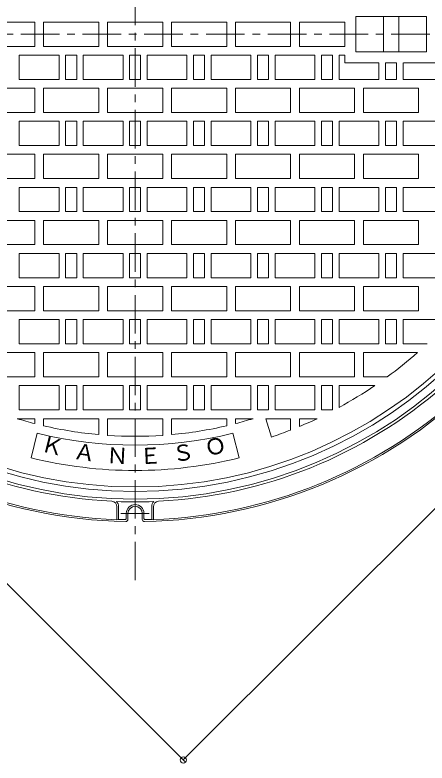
# Model space of a CAD drawing. Units: millimetres, scale not verified. Extents: x -1027 to 1330, y -945 to 927.
# Drawn here: x -623 to -249, y -231 to 449 of the extents above; entities that cross this region are included whole.
import ezdxf
from ezdxf.enums import TextEntityAlignment as Align

# ---------------------------------------------------------------- set-up
doc = ezdxf.new("R2010")
doc.units = ezdxf.units.MM
doc.header["$LTSCALE"] = 7
doc.header["$PDMODE"] = 32
doc.header["$PDSIZE"] = 5.6
doc.linetypes.add('CHAIN1', pattern=[8, 5, -1, 1, -1])
for name, color, linetype, lineweight in [('0-1_躯体', 2, 'Continuous', 9), ('0-2_仕上', 3, 'Continuous', 9), ('0-4_その他', 7, 'Continuous', 9)]:
    doc.layers.add(name, color=color, linetype=linetype, lineweight=lineweight)
doc.layers.add('0-F', color=7, linetype='Continuous')
doc.styles.add('ＭＳ ゴシック', font='')
doc.styles.get('ＭＳ ゴシック').set_extended_font_data('MS Gothic')

msp = doc.modelspace()

# ---------------------------------------------------------------- linework, layer by layer
at = {"layer": '0-1_躯体'}
for p, q in [((-530.305, -9.613), (-530.305, 2.117)), ((-528.805, -9.382), (-528.805, 2.151)), ((-498.805, -9.382), (-498.805, 2.151)), ((-497.305, -9.613), (-497.305, 2.117)), ((-521.805, -8.545), (-521.805, -3.887)), ((-520.305, -9.34), (-520.305, -3.922)), ((-507.305, -9.34), (-507.305, -3.922)), ((-505.805, -8.545), (-505.805, -3.887)), ((-530.305, -9.613), (-528.805, -9.382)), ((-498.805, -9.382), (-497.305, -9.613))]:
    msp.add_line(p, q, dxfattribs=at)
at = {"layer": '0-1_躯体', "linetype": 'CHAIN1'}
for p, q in [((-500.979, -3.922), (-526.631, -3.922)), ((-501.055, -3.922), (-526.555, -3.922))]:
    msp.add_line(p, q, dxfattribs=at)
at = {"layer": '0-1_躯体'}
for radius in [422, 415]:
    msp.add_circle((-513.805, 431.078), radius, dxfattribs=at)
for centre, radius, start, end in [((-513.805, 431.078), 442.5, 226.16937, 268.89433), ((-513.805, 431.078), 424.5, 228.80473, 267.1346), ((-513.805, 431.078), 442.5, 271.10565, 313.83061), ((-513.805, 431.078), 424.5, 272.86932, 311.19528), ((-513.805, 431.078), 441, 228.05463, 267.85577), ((-513.805, 431.078), 441, 272.14422, 311.94539), ((-535.305, 2.117), 5, 0, 87.13072), ((-535.305, 2.151), 6.5, 0, 46.34116), ((-513.805, 431.113), 424.6, 267.70367, 272.29623), ((-492.305, 2.151), 6.5, 133.6628, 180), ((-492.305, 2.117), 5, 92.86928, 180), ((-513.805, -3.887), 8, 0, 180), ((-513.805, -3.922), 6.5, 0, 180), ((-513.805, 431.113), 440.75, 268.04968, 268.8273), ((-522.805, -8.545), 1, 268.8273, 0), ((-522.305, -9.34), 2, 268.89313, 0), ((-505.305, -9.34), 2, 180, 271.10439), ((-504.805, -8.545), 1, 180, 271.1727), ((-513.805, 431.113), 440.75, 271.1727, 271.95032)]:
    msp.add_arc(centre, radius, start, end, dxfattribs=at)
at = {"layer": '0-2_仕上', "linetype": 'CHAIN1'}
for p, q in [((-513.805, -64.646), (-513.805, 926.802)), ((-1009.529, 431.078), (-18.081, 431.078))]:
    msp.add_line(p, q, dxfattribs=at)
at = {"layer": '0-2_仕上'}
for p, q in [((-604.805, 442.078), (-654.805, 442.078)), ((-546.805, 442.078), (-596.804, 442.078)), ((-596.804, 420.078), (-596.804, 442.078)), ((-546.805, 442.078), (-546.805, 420.078)), ((-538.805, 442.078), (-538.805, 420.078)), ((-538.805, 442.078), (-488.805, 442.078)), ((-488.805, 442.078), (-488.805, 420.078)), ((-480.805, 442.078), (-480.805, 420.078)), ((-480.805, 442.078), (-430.805, 442.078)), ((-430.805, 420.078), (-430.805, 442.078)), ((-422.805, 442.078), (-372.805, 442.078)), ((-372.805, 420.078), (-372.805, 442.078)), ((-364.805, 442.078), (-323.805, 442.078)), ((-364.805, 442.078), (-364.805, 420.078)), ((-323.574, 420.078), (-323.574, 442.078)), ((-313.573, 447.078), (-249.574, 447.078)), ((-313.573, 447.078), (-313.573, 415.078)), ((-288.574, 447.078), (-288.574, 415.078)), ((-274.573, 415.078), (-274.573, 447.078)), ((-249.574, 415.078), (-249.574, 447.078)), ((-546.805, 420.078), (-596.804, 420.078)), ((-538.805, 420.078), (-488.805, 420.078)), ((-480.805, 420.078), (-430.805, 420.078)), ((-364.805, 420.078), (-323.805, 420.078)), ((-313.573, 415.078), (-249.574, 415.078)), ((-582.805, 412.078), (-582.805, 390.078)), ((-566.805, 412.078), (-566.805, 390.078)), ((-560.805, 412.078), (-560.805, 390.078)), ((-524.804, 412.078), (-560.805, 412.078)), ((-518.805, 412.078), (-518.805, 390.078)), ((-518.805, 412.078), (-508.805, 412.078)), ((-508.805, 412.078), (-508.805, 390.078)), ((-502.805, 412.078), (-466.805, 412.078)), ((-466.805, 412.078), (-466.805, 390.078)), ((-460.805, 412.078), (-460.805, 390.078)), ((-444.805, 412.078), (-444.805, 390.078)), ((-402.805, 390.078), (-402.805, 412.078)), ((-402.805, 412.078), (-392.805, 412.078)), ((-386.805, 390.078), (-386.805, 412.078)), ((-386.805, 412.078), (-350.805, 412.078)), ((-344.805, 390.078), (-344.805, 412.078)), ((-344.805, 412.078), (-334.805, 412.078)), ((-328.805, 390.078), (-328.805, 412.078)), ((-328.805, 412.078), (-323.574, 412.078)), ((-323.574, 405.078), (-323.574, 412.078)), ((-323.574, 405.078), (-292.805, 405.078)), ((-292.805, 390.078), (-292.805, 405.078)), ((-286.805, 405.078), (-276.805, 405.078)), ((-286.805, 390.078), (-286.805, 405.078)), ((-276.805, 390.078), (-276.805, 405.078)), ((-270.805, 390.078), (-270.805, 405.078)), ((-270.573, 405.078), (-239.574, 405.078)), ((-582.805, 390.078), (-618.804, 390.078)), ((-566.805, 390.078), (-576.804, 390.078)), ((-518.805, 390.078), (-508.805, 390.078)), ((-460.805, 390.078), (-450.805, 390.078)), ((-444.805, 390.078), (-408.805, 390.078)), ((-328.805, 390.078), (-292.805, 390.078)), ((-286.805, 390.078), (-276.805, 390.078)), ((-604.805, 382.078), (-654.805, 382.078)), ((-604.805, 382.078), (-604.805, 360.078)), ((-596.804, 382.078), (-596.804, 360.078)), ((-546.805, 382.078), (-596.804, 382.078)), ((-546.805, 360.078), (-546.805, 382.078)), ((-538.805, 360.078), (-538.805, 382.078)), ((-538.805, 382.078), (-488.805, 382.078)), ((-488.805, 360.078), (-488.805, 382.078)), ((-480.805, 360.078), (-480.805, 382.078)), ((-480.805, 382.078), (-430.805, 382.078)), ((-430.805, 382.078), (-430.805, 360.078)), ((-422.805, 382.078), (-372.805, 382.078)), ((-422.805, 360.078), (-422.805, 382.078)), ((-372.805, 360.078), (-372.805, 382.078)), ((-314.805, 360.078), (-314.805, 382.078)), ((-256.805, 360.078), (-256.805, 382.078)), ((-604.805, 360.078), (-654.805, 360.078)), ((-546.805, 360.078), (-596.804, 360.078)), ((-538.805, 360.078), (-488.805, 360.078)), ((-480.805, 360.078), (-430.805, 360.078)), ((-422.805, 360.078), (-372.805, 360.078)), ((-364.805, 360.078), (-314.805, 360.078)), ((-306.805, 360.078), (-256.805, 360.078)), ((-582.805, 352.078), (-618.804, 352.078)), ((-582.805, 330.078), (-582.805, 352.078)), ((-566.805, 352.078), (-576.804, 352.078)), ((-566.805, 330.078), (-566.805, 352.078)), ((-560.805, 330.078), (-560.805, 352.078)), ((-518.805, 330.078), (-518.805, 352.078)), ((-518.805, 352.078), (-508.805, 352.078)), ((-508.805, 330.078), (-508.805, 352.078)), ((-466.805, 330.078), (-466.805, 352.078)), ((-460.805, 330.078), (-460.805, 352.078)), ((-460.805, 352.078), (-450.805, 352.078)), ((-444.805, 330.078), (-444.805, 352.078)), ((-444.805, 352.078), (-408.805, 352.078)), ((-402.805, 330.078), (-402.805, 352.078)), ((-402.805, 352.078), (-392.805, 352.078)), ((-386.805, 352.078), (-350.805, 352.078)), ((-386.805, 330.078), (-386.805, 352.078)), ((-344.805, 330.078), (-344.805, 352.078)), ((-344.805, 352.078), (-334.805, 352.078)), ((-328.805, 330.078), (-328.805, 352.078)), ((-328.805, 352.078), (-292.805, 352.078)), ((-286.805, 330.078), (-286.805, 352.078)), ((-286.805, 352.078), (-276.805, 352.078)), ((-270.805, 330.078), (-270.805, 352.078)), ((-270.805, 352.078), (-234.805, 352.078)), ((-524.804, 330.078), (-560.805, 330.078)), ((-518.805, 330.078), (-508.805, 330.078)), ((-502.805, 330.078), (-466.805, 330.078)), ((-596.804, 322.078), (-596.804, 300.078)), ((-546.805, 322.078), (-596.804, 322.078)), ((-546.805, 300.078), (-546.805, 322.078)), ((-538.805, 300.078), (-538.805, 322.078)), ((-538.805, 322.078), (-488.805, 322.078)), ((-488.805, 300.078), (-488.805, 322.078)), ((-480.805, 300.078), (-480.805, 322.078)), ((-480.805, 322.078), (-430.805, 322.078)), ((-430.805, 322.078), (-430.805, 300.078)), ((-372.805, 300.078), (-372.805, 322.078)), ((-314.805, 300.078), (-314.805, 322.078)), ((-256.805, 300.078), (-256.805, 322.078)), ((-604.805, 300.078), (-654.805, 300.078)), ((-546.805, 300.078), (-596.804, 300.078)), ((-538.805, 300.078), (-488.805, 300.078)), ((-480.805, 300.078), (-430.805, 300.078)), ((-422.805, 300.078), (-372.805, 300.078)), ((-364.805, 300.078), (-314.805, 300.078)), ((-306.805, 300.078), (-256.805, 300.078)), ((-582.805, 292.078), (-618.804, 292.078)), ((-582.805, 270.078), (-582.805, 292.078)), ((-566.805, 292.078), (-576.804, 292.078)), ((-566.805, 270.078), (-566.805, 292.078)), ((-560.805, 270.078), (-560.805, 292.078)), ((-518.805, 270.078), (-518.805, 292.078)), ((-518.805, 292.078), (-508.805, 292.078)), ((-508.805, 270.078), (-508.805, 292.078)), ((-466.805, 270.078), (-466.805, 292.078)), ((-460.805, 270.078), (-460.805, 292.078)), ((-460.805, 292.078), (-450.805, 292.078)), ((-444.805, 270.078), (-444.805, 292.078)), ((-444.805, 292.078), (-408.805, 292.078)), ((-402.805, 270.078), (-402.805, 292.078)), ((-402.805, 292.078), (-392.805, 292.078)), ((-386.805, 292.078), (-350.805, 292.078)), ((-386.805, 270.078), (-386.805, 292.078)), ((-344.805, 270.078), (-344.805, 292.078)), ((-344.805, 292.078), (-334.805, 292.078)), ((-328.805, 270.078), (-328.805, 292.078)), ((-328.805, 292.078), (-292.805, 292.078)), ((-286.805, 270.078), (-286.805, 292.078)), ((-286.805, 292.078), (-276.805, 292.078)), ((-270.805, 270.078), (-270.805, 292.078)), ((-270.805, 292.078), (-234.805, 292.078)), ((-524.804, 270.078), (-560.805, 270.078)), ((-518.805, 270.078), (-508.805, 270.078)), ((-502.805, 270.078), (-466.805, 270.078)), ((-596.804, 262.078), (-596.804, 240.078)), ((-546.805, 262.078), (-596.804, 262.078)), ((-546.805, 240.078), (-546.805, 262.078)), ((-538.805, 240.078), (-538.805, 262.078)), ((-538.805, 262.078), (-488.805, 262.078)), ((-488.805, 240.078), (-488.805, 262.078)), ((-480.805, 240.078), (-480.805, 262.078)), ((-480.805, 262.078), (-430.805, 262.078)), ((-430.805, 262.078), (-430.805, 240.078)), ((-372.805, 240.078), (-372.805, 262.078)), ((-314.805, 240.078), (-314.805, 262.078)), ((-256.805, 240.078), (-256.805, 262.078)), ((-604.805, 240.078), (-654.805, 240.078)), ((-546.805, 240.078), (-596.804, 240.078)), ((-538.805, 240.078), (-488.805, 240.078)), ((-480.805, 240.078), (-430.805, 240.078)), ((-422.805, 240.078), (-372.805, 240.078)), ((-364.805, 240.078), (-314.805, 240.078)), ((-306.805, 240.078), (-256.805, 240.078)), ((-582.805, 232.078), (-618.804, 232.078)), ((-582.805, 210.078), (-582.805, 232.078)), ((-566.805, 232.078), (-576.804, 232.078)), ((-566.805, 210.078), (-566.805, 232.078)), ((-560.805, 210.078), (-560.805, 232.078)), ((-518.805, 210.078), (-518.805, 232.078)), ((-518.805, 232.078), (-508.805, 232.078)), ((-508.805, 210.078), (-508.805, 232.078)), ((-466.805, 210.078), (-466.805, 232.078)), ((-460.805, 210.078), (-460.805, 232.078)), ((-460.805, 232.078), (-450.805, 232.078)), ((-444.805, 210.078), (-444.805, 232.078)), ((-444.805, 232.078), (-408.805, 232.078)), ((-402.805, 210.078), (-402.805, 232.078)), ((-402.805, 232.078), (-392.805, 232.078)), ((-386.805, 210.078), (-386.805, 232.078)), ((-386.805, 232.078), (-350.805, 232.078)), ((-344.805, 210.078), (-344.805, 232.078)), ((-344.805, 232.078), (-334.805, 232.078)), ((-328.805, 210.078), (-328.805, 232.078)), ((-328.805, 232.078), (-292.805, 232.078)), ((-286.805, 210.078), (-286.805, 232.078)), ((-286.805, 232.078), (-276.805, 232.078)), ((-270.805, 210.078), (-270.805, 232.078)), ((-270.805, 232.078), (-234.805, 232.078)), ((-524.804, 210.078), (-560.805, 210.078)), ((-518.805, 210.078), (-508.805, 210.078)), ((-502.805, 210.078), (-466.805, 210.078)), ((-596.804, 202.078), (-596.804, 180.078)), ((-546.805, 202.078), (-596.804, 202.078)), ((-546.805, 180.078), (-546.805, 202.078)), ((-538.805, 180.078), (-538.805, 202.078)), ((-538.805, 202.078), (-488.805, 202.078)), ((-488.805, 180.078), (-488.805, 202.078)), ((-480.805, 180.078), (-480.805, 202.078)), ((-480.805, 202.078), (-430.805, 202.078)), ((-430.805, 202.078), (-430.805, 180.078)), ((-372.805, 180.078), (-372.805, 202.078)), ((-314.805, 180.078), (-314.805, 202.078)), ((-256.805, 180.078), (-256.805, 202.078)), ((-604.805, 180.078), (-654.805, 180.078)), ((-546.805, 180.078), (-596.804, 180.078)), ((-538.805, 180.078), (-488.805, 180.078)), ((-480.805, 180.078), (-430.805, 180.078)), ((-422.805, 180.078), (-372.805, 180.078)), ((-364.805, 180.078), (-314.805, 180.078)), ((-306.805, 180.078), (-256.805, 180.078)), ((-582.805, 172.079), (-618.804, 172.079)), ((-582.805, 150.078), (-582.805, 172.079)), ((-566.805, 172.079), (-576.804, 172.079)), ((-566.805, 150.078), (-566.805, 172.079)), ((-560.805, 150.078), (-560.805, 172.079)), ((-518.805, 150.078), (-518.805, 172.079)), ((-518.805, 172.079), (-508.805, 172.079)), ((-508.805, 150.078), (-508.805, 172.079)), ((-466.805, 150.078), (-466.805, 172.079)), ((-460.805, 150.078), (-460.805, 172.079)), ((-460.805, 172.079), (-450.805, 172.079)), ((-444.805, 150.078), (-444.805, 172.079)), ((-444.805, 172.079), (-408.805, 172.079)), ((-402.805, 150.078), (-402.805, 172.079)), ((-402.805, 172.079), (-392.805, 172.079)), ((-386.805, 150.078), (-386.805, 172.079)), ((-386.805, 172.079), (-350.805, 172.079)), ((-344.805, 150.078), (-344.805, 172.079)), ((-344.805, 172.079), (-334.805, 172.079)), ((-328.805, 150.078), (-328.805, 172.079)), ((-328.805, 172.079), (-292.805, 172.079)), ((-286.805, 150.078), (-286.805, 172.079)), ((-286.805, 172.079), (-276.805, 172.079)), ((-524.804, 150.078), (-560.805, 150.078)), ((-518.805, 150.078), (-508.805, 150.078)), ((-502.805, 150.078), (-466.805, 150.078)), ((-270.805, 150.078), (-249.164, 150.078)), ((-596.804, 142.078), (-596.804, 120.078)), ((-546.805, 142.078), (-596.804, 142.078)), ((-546.805, 120.078), (-546.805, 142.078)), ((-538.805, 120.078), (-538.805, 142.078)), ((-538.805, 142.078), (-488.805, 142.078)), ((-488.805, 120.078), (-488.805, 142.078)), ((-480.805, 120.078), (-480.805, 142.078)), ((-480.805, 142.078), (-430.805, 142.078)), ((-430.805, 142.078), (-430.805, 120.078)), ((-372.805, 120.078), (-372.805, 142.078)), ((-314.805, 120.078), (-314.805, 142.078)), ((-306.805, 120.078), (-306.805, 142.078)), ((-306.805, 142.078), (-257.924, 142.078)), ((-604.805, 120.078), (-654.805, 120.078)), ((-546.805, 120.078), (-596.804, 120.078)), ((-538.805, 120.078), (-488.805, 120.078)), ((-480.805, 120.078), (-430.805, 120.078)), ((-422.805, 120.078), (-372.805, 120.078)), ((-364.805, 120.078), (-314.805, 120.078)), ((-306.805, 120.078), (-285.167, 120.078)), ((-582.805, 112.078), (-618.804, 112.078)), ((-582.805, 90.079), (-582.805, 112.078)), ((-566.805, 112.078), (-576.804, 112.078)), ((-566.805, 90.079), (-566.805, 112.078)), ((-560.805, 90.079), (-560.805, 112.078)), ((-518.805, 90.079), (-518.805, 112.078)), ((-518.805, 112.078), (-508.805, 112.078)), ((-508.805, 90.079), (-508.805, 112.078)), ((-466.805, 90.079), (-466.805, 112.078)), ((-460.805, 90.079), (-460.805, 112.078)), ((-460.805, 112.078), (-450.805, 112.078)), ((-444.805, 90.079), (-444.805, 112.078)), ((-444.805, 112.078), (-408.805, 112.078)), ((-402.805, 90.079), (-402.805, 112.078)), ((-402.805, 112.078), (-392.805, 112.078)), ((-386.805, 90.079), (-386.805, 112.078)), ((-386.805, 112.078), (-350.805, 112.078)), ((-334.805, 90.079), (-334.805, 112.078)), ((-328.805, 112.078), (-296.469, 112.078)), ((-328.805, 92.3), (-328.805, 112.078)), ((-524.804, 90.079), (-560.805, 90.079)), ((-518.805, 90.079), (-508.805, 90.079)), ((-502.805, 90.079), (-466.805, 90.079)), ((-344.805, 90.079), (-334.805, 90.079)), ((-546.805, 82.079), (-596.804, 82.079)), ((-596.804, 82.079), (-596.804, 75.641)), ((-546.805, 67.573), (-546.805, 82.079)), ((-538.805, 66.935), (-538.805, 82.079)), ((-538.805, 82.079), (-488.805, 82.079)), ((-488.805, 66.935), (-488.805, 82.079)), ((-480.805, 82.079), (-430.805, 82.079)), ((-480.805, 67.573), (-480.805, 82.079)), ((-430.805, 82.079), (-430.805, 75.641)), ((-395.378, 82.079), (-372.805, 82.079)), ((-395.378, 82.079), (-390.127, 65.428)), ((-372.805, 71.753), (-372.805, 82.079)), ((-364.805, 82.079), (-348.896, 82.079)), ((-364.805, 74.995), (-364.805, 82.079)), ((-602.515, 68.781), (-608.079, 46.464)), ((-425.094, 68.781), (-419.53, 46.464))]:
    msp.add_line(p, q, dxfattribs=at)
for points in [[(-604.805, 442.078), (-604.805, 420.078), (-654.805, 420.078)], [(-422.805, 442.078), (-422.805, 420.078), (-372.805, 420.078)], [(-582.805, 412.078), (-618.804, 412.078), (-618.804, 390.078)], [(-566.805, 412.078), (-576.804, 412.078), (-576.804, 390.078)], [(-524.804, 412.078), (-524.804, 390.078), (-560.805, 390.078)], [(-502.805, 412.078), (-502.805, 390.078), (-466.805, 390.078)], [(-460.805, 412.078), (-450.805, 412.078), (-450.805, 390.078)], [(-444.805, 412.078), (-408.805, 412.078), (-408.805, 390.078)], [(-402.805, 390.078), (-392.805, 390.078), (-392.805, 412.078)], [(-386.805, 390.078), (-350.805, 390.078), (-350.805, 412.078)], [(-344.805, 390.078), (-334.805, 390.078), (-334.805, 412.078)], [(-270.805, 390.078), (-234.805, 390.078), (-234.805, 412.078)], [(-364.805, 360.078), (-364.805, 382.078), (-314.805, 382.078)], [(-306.805, 360.078), (-306.805, 382.078), (-256.805, 382.078)], [(-582.805, 330.078), (-618.804, 330.078), (-618.804, 352.078)], [(-566.805, 330.078), (-576.804, 330.078), (-576.804, 352.078)], [(-524.804, 330.078), (-524.804, 352.078), (-560.805, 352.078)], [(-502.805, 330.078), (-502.805, 352.078), (-466.805, 352.078)], [(-460.805, 330.078), (-450.805, 330.078), (-450.805, 352.078)], [(-444.805, 330.078), (-408.805, 330.078), (-408.805, 352.078)], [(-402.805, 330.078), (-392.805, 330.078), (-392.805, 352.078)], [(-386.805, 330.078), (-350.805, 330.078), (-350.805, 352.078)], [(-344.805, 330.078), (-334.805, 330.078), (-334.805, 352.078)], [(-328.805, 330.078), (-292.805, 330.078), (-292.805, 352.078)], [(-286.805, 330.078), (-276.805, 330.078), (-276.805, 352.078)], [(-270.805, 330.078), (-234.805, 330.078), (-234.805, 352.078)], [(-604.805, 300.078), (-604.805, 322.078), (-654.805, 322.078)], [(-422.805, 300.078), (-422.805, 322.078), (-372.805, 322.078)], [(-364.805, 300.078), (-364.805, 322.078), (-314.805, 322.078)], [(-306.805, 300.078), (-306.805, 322.078), (-256.805, 322.078)], [(-582.805, 270.078), (-618.804, 270.078), (-618.804, 292.078)], [(-566.805, 270.078), (-576.804, 270.078), (-576.804, 292.078)], [(-524.804, 270.078), (-524.804, 292.078), (-560.805, 292.078)], [(-502.805, 270.078), (-502.805, 292.078), (-466.805, 292.078)], [(-460.805, 270.078), (-450.805, 270.078), (-450.805, 292.078)], [(-444.805, 270.078), (-408.805, 270.078), (-408.805, 292.078)], [(-402.805, 270.078), (-392.805, 270.078), (-392.805, 292.078)], [(-386.805, 270.078), (-350.805, 270.078), (-350.805, 292.078)], [(-344.805, 270.078), (-334.805, 270.078), (-334.805, 292.078)], [(-328.805, 270.078), (-292.805, 270.078), (-292.805, 292.078)], [(-286.805, 270.078), (-276.805, 270.078), (-276.805, 292.078)], [(-270.805, 270.078), (-234.805, 270.078), (-234.805, 292.078)], [(-604.805, 240.078), (-604.805, 262.078), (-654.805, 262.078)], [(-422.805, 240.078), (-422.805, 262.078), (-372.805, 262.078)], [(-364.805, 240.078), (-364.805, 262.078), (-314.805, 262.078)], [(-306.805, 240.078), (-306.805, 262.078), (-256.805, 262.078)], [(-582.805, 210.078), (-618.804, 210.078), (-618.804, 232.078)], [(-566.805, 210.078), (-576.804, 210.078), (-576.804, 232.078)], [(-524.804, 210.078), (-524.804, 232.078), (-560.805, 232.078)], [(-502.805, 210.078), (-502.805, 232.078), (-466.805, 232.078)], [(-460.805, 210.078), (-450.805, 210.078), (-450.805, 232.078)], [(-444.805, 210.078), (-408.805, 210.078), (-408.805, 232.078)], [(-402.805, 210.078), (-392.805, 210.078), (-392.805, 232.078)], [(-386.805, 210.078), (-350.805, 210.078), (-350.805, 232.078)], [(-344.805, 210.078), (-334.805, 210.078), (-334.805, 232.078)], [(-328.805, 210.078), (-292.805, 210.078), (-292.805, 232.078)], [(-286.805, 210.078), (-276.805, 210.078), (-276.805, 232.078)], [(-270.805, 210.078), (-234.805, 210.078), (-234.805, 232.078)], [(-604.805, 180.078), (-604.805, 202.078), (-654.805, 202.078)], [(-422.805, 180.078), (-422.805, 202.078), (-372.805, 202.078)], [(-364.805, 180.078), (-364.805, 202.078), (-314.805, 202.078)], [(-306.805, 180.078), (-306.805, 202.078), (-256.805, 202.078)], [(-582.805, 150.078), (-618.804, 150.078), (-618.804, 172.079)], [(-566.805, 150.078), (-576.804, 150.078), (-576.804, 172.079)], [(-524.804, 150.078), (-524.804, 172.079), (-560.805, 172.079)], [(-502.805, 150.078), (-502.805, 172.079), (-466.805, 172.079)], [(-460.805, 150.078), (-450.805, 150.078), (-450.805, 172.079)], [(-444.805, 150.078), (-408.805, 150.078), (-408.805, 172.079)], [(-402.805, 150.078), (-392.805, 150.078), (-392.805, 172.079)], [(-386.805, 150.078), (-350.805, 150.078), (-350.805, 172.079)], [(-344.805, 150.078), (-334.805, 150.078), (-334.805, 172.079)], [(-328.805, 150.078), (-292.805, 150.078), (-292.805, 172.079)], [(-286.805, 150.078), (-276.805, 150.078), (-276.805, 172.079)], [(-270.805, 150.078), (-270.805, 172.079), (-234.805, 172.079)], [(-604.805, 120.078), (-604.805, 142.078), (-654.805, 142.078)], [(-422.805, 120.078), (-422.805, 142.078), (-372.805, 142.078)], [(-364.805, 120.078), (-364.805, 142.078), (-314.805, 142.078)], [(-582.805, 90.079), (-618.804, 90.079), (-618.804, 112.078)], [(-566.805, 90.079), (-576.804, 90.079), (-576.804, 112.078)], [(-524.804, 90.079), (-524.804, 112.078), (-560.805, 112.078)], [(-502.805, 90.079), (-502.805, 112.078), (-466.805, 112.078)], [(-460.805, 90.079), (-450.805, 90.079), (-450.805, 112.078)], [(-444.805, 90.079), (-408.805, 90.079), (-408.805, 112.078)], [(-402.805, 90.079), (-392.805, 90.079), (-392.805, 112.078)], [(-386.805, 90.079), (-350.805, 90.079), (-350.805, 112.078)], [(-344.805, 90.079), (-344.805, 112.078), (-334.805, 112.078)], [(-604.805, 77.604), (-604.805, 82.079), (-620.688, 82.079)], [(-422.805, 77.604), (-422.805, 82.079), (-406.922, 82.079)]]:
    msp.add_lwpolyline(points, dxfattribs=at)
for radius, start, end in [(411, 0, 180), (411, 180, 0), (386, 306.32216, 311.52174), (386, 298.63803, 304.26678), (365, 252.97246, 255.56302), (365, 284.43698, 287.02754), (386, 292.70647, 295.29164), (365, 256.85611, 264.81274), (365, 275.18726, 283.14389), (373, 256.24155, 283.75845), (386, 288.68756, 291.42511), (365, 266.07256, 273.92744), (396, 256.22752, 283.77248)]:
    msp.add_arc((-513.805, 431.078), radius, start, end, dxfattribs=at)
at = {"layer": '0-4_その他'}
for p, q in [((-470.177, -227.736), (145.009, 387.444)), ((-468.692, -229.221), (-811.497, 113.587))]:
    msp.add_line(p, q, dxfattribs=at)
msp.add_point((-470.177, -227.736), dxfattribs=at)

# ---------------------------------------------------------------- texts
at = {"layer": '0-F', "style": 'ＭＳ ゴシック'}
for s, rotation, p in [('Ｋ', 345.833, (-601.382, 48.644)), ('Ｏ', 14.167, (-447.83, 43.192)), ('Ａ', 351.5, (-571.19, 41.47)), ('Ｎ', 357.167, (-540.438, 37.312)), ('Ｅ', 2.833, (-509.425, 36.211)), ('Ｓ', 8.5, (-478.454, 38.177))]:
    msp.add_text(s, height=14.66, rotation=rotation, dxfattribs=at).set_placement(p, align=Align.BOTTOM_LEFT)

doc.saveas('drawing.dxf')
